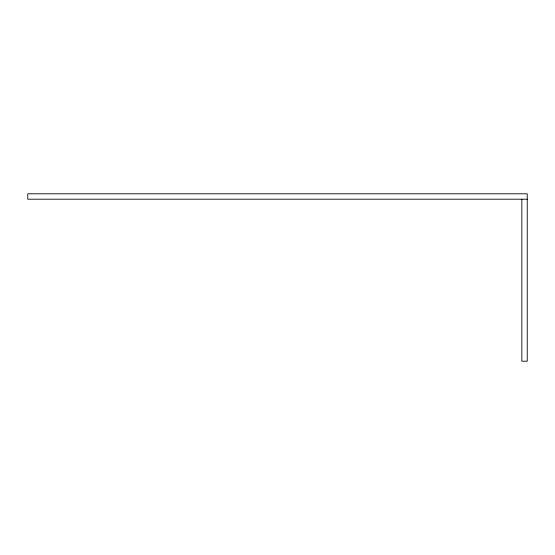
<?xml version="1.0" encoding="UTF-8"?>
<svg xmlns="http://www.w3.org/2000/svg" width="555" height="555" viewBox="0 0 555 555"><rect width="100%" height="100%" fill="white"/><g stroke="black" fill="none" stroke-linecap="round" stroke-linejoin="round"><path stroke-width="0.83" d="M527.25 199.203L27.75 199.203L27.75 193.799L527.25 193.799L527.25 361.201L521.853 361.201L521.853 199.203"/></g></svg>
